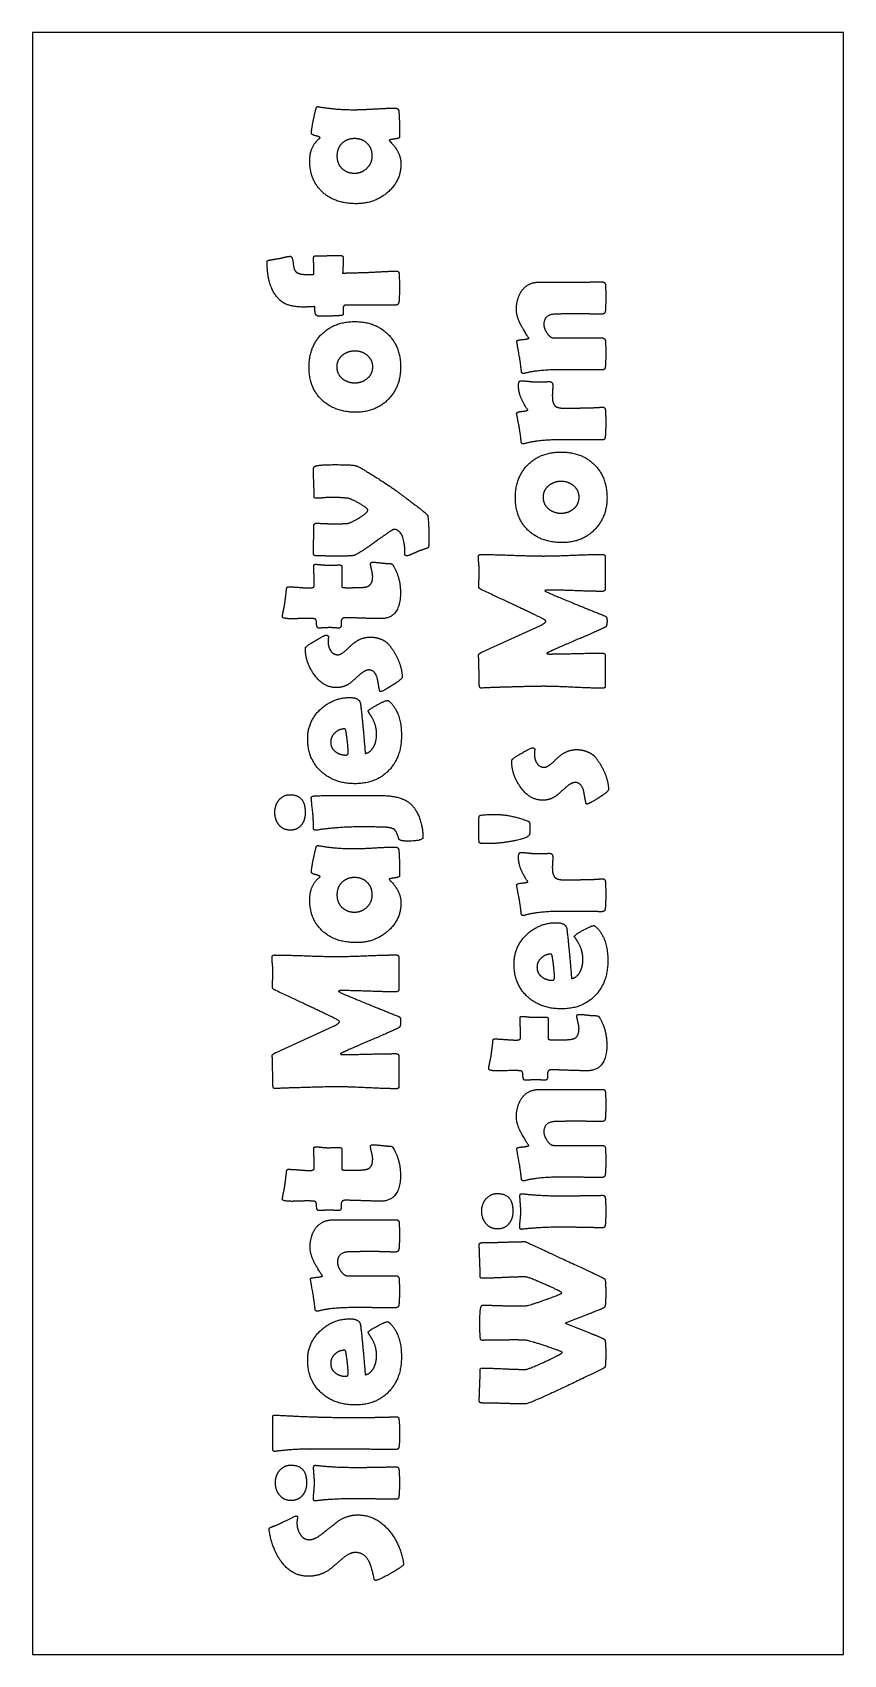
# Model space of a CAD drawing. Header units: millimetres. Extents: x 10 to 778, y 22 to 238.
# Drawn here: x 415 to 434, y 152 to 190 of the extents above; entities that cross this region are included whole.
import ezdxf

# ---------------------------------------------------------------- set-up
doc = ezdxf.new("R2010")
doc.units = ezdxf.units.MM
doc.layers.get('0').update_dxf_attribs({"linetype": 'CONTINUOUS'})

msp = doc.modelspace()

# ---------------------------------------------------------------- linework, layer by layer
for p, q in [((426.867, 184.151), (427.538, 184.151)), ((423.497, 183.611), (422.339, 183.611)), ((427.208, 182.843), (428.343, 182.843)), ((428.417, 177.712), (428.417, 176.967)), ((422.244, 177.182), (422.244, 177.024)), ((425.541, 175.487), (426.888, 176.101)), ((428.417, 175.401), (428.417, 174.699)), ((425.545, 174.642), (425.509, 174.64)), ((422.408, 172.126), (423.14, 172.126)), ((425.782, 171.001), (425.524, 171.001)), ((423.583, 168.329), (423.583, 167.585)), ((420.707, 166.105), (422.055, 166.719)), ((427.077, 166.59), (427.077, 166.433)), ((423.583, 166.019), (423.583, 165.316)), ((420.712, 165.26), (420.676, 165.258)), ((426.867, 165.237), (427.538, 165.237)), ((427.208, 163.929), (428.343, 163.929)), ((422.244, 163.536), (422.244, 163.378)), ((422.034, 162.182), (422.705, 162.182)), ((422.375, 160.874), (423.51, 160.874)), ((426.411, 160.166), (426.518, 160.166)), ((428.063, 159.989), (427.479, 159.76)), ((427.479, 159.76), (428.07, 159.527)), ((420.63, 156.813), (420.63, 157.563)), ((420.674, 157.611), (420.712, 157.609))]:
    msp.add_line(p, q)
msp.add_lwpolyline([(434, 152), (434, 190), (415, 190), (415, 152)], close=True)
for points in [[(421.578, 187.933), (421.62, 188.141), (421.649, 188.232)], [(421.649, 188.232), (421.662, 188.263), (421.683, 188.263)], [(421.683, 188.263), (421.691, 188.263), (421.727, 188.257)], [(421.727, 188.257), (422.108, 188.19), (422.532, 188.19)], [(422.532, 188.19), (422.694, 188.19), (423.014, 188.208)], [(423.014, 188.208), (423.333, 188.227), (423.493, 188.227)], [(423.493, 188.227), (423.577, 188.227), (423.583, 188.154)], [(423.583, 188.154), (423.602, 187.893), (423.602, 187.557)], [(421.534, 187.637), (421.534, 187.714), (421.578, 187.933)], [(421.496, 187), (421.496, 187.33), (421.727, 187.521)], [(421.636, 187.579), (421.534, 187.603), (421.534, 187.637)], [(421.738, 187.536), (421.738, 187.555), (421.636, 187.579)], [(421.727, 187.521), (421.738, 187.529), (421.738, 187.536)], [(422.249, 187.4), (422.133, 187.288), (422.133, 187.107)], [(422.545, 187.513), (422.366, 187.513), (422.249, 187.4)], [(422.842, 187.399), (422.726, 187.513), (422.545, 187.513)], [(422.959, 187.107), (422.959, 187.286), (422.842, 187.399)], [(423.481, 187.503), (423.361, 187.489), (423.358, 187.471)], [(423.358, 187.471), (423.367, 187.454), (423.394, 187.426)], [(423.394, 187.426), (423.632, 187.191), (423.632, 186.922)], [(423.602, 187.557), (423.602, 187.517), (423.481, 187.503)], [(421.803, 186.251), (421.496, 186.525), (421.496, 187)], [(422.133, 187.107), (422.133, 186.926), (422.248, 186.815)], [(422.837, 186.821), (422.959, 186.939), (422.959, 187.107)], [(422.248, 186.815), (422.364, 186.703), (422.545, 186.703)], [(422.545, 186.703), (422.715, 186.703), (422.837, 186.821)], [(423.632, 186.922), (423.632, 186.512), (423.308, 186.243)], [(422.585, 185.988), (422.099, 185.988), (421.803, 186.251)], [(423.308, 186.243), (423.005, 185.988), (422.585, 185.988)], [(420.522, 184.662), (420.617, 184.679), (420.802, 184.71)], [(420.802, 184.71), (420.819, 184.712), (420.92, 184.738)], [(420.92, 184.738), (420.998, 184.756), (421.04, 184.756)], [(421.04, 184.756), (421.09, 184.756), (421.105, 184.607)], [(421.586, 184.706), (421.586, 184.769), (421.632, 184.769)], [(421.59, 184.519), (421.586, 184.643), (421.586, 184.706)], [(421.632, 184.769), (421.731, 184.769), (421.93, 184.771)], [(421.93, 184.771), (422.129, 184.773), (422.227, 184.773)], [(422.227, 184.773), (422.278, 184.773), (422.278, 184.719)], [(422.278, 184.719), (422.278, 184.492), (422.265, 184.361)], [(420.497, 184.611), (420.497, 184.653), (420.522, 184.662)], [(420.823, 183.707), (420.497, 183.987), (420.497, 184.611)], [(421.105, 184.607), (421.124, 184.435), (421.168, 184.395)], [(421.168, 184.395), (421.244, 184.326), (421.464, 184.326)], [(421.464, 184.326), (421.534, 184.326), (421.595, 184.336)], [(421.595, 184.336), (421.595, 184.395), (421.59, 184.519)], [(422.265, 184.361), (422.423, 184.368), (422.705, 184.374)], [(422.705, 184.374), (422.824, 184.376), (423.121, 184.393)], [(423.121, 184.393), (423.388, 184.408), (423.537, 184.408)], [(423.537, 184.408), (423.581, 184.408), (423.588, 184.349)], [(423.588, 184.349), (423.596, 184.277), (423.596, 183.991)], [(423.596, 183.991), (423.596, 183.754), (423.583, 183.682)], [(426.337, 183.506), (426.337, 183.773), (426.464, 183.951)], [(426.464, 183.951), (426.609, 184.151), (426.867, 184.151)], [(427.538, 184.151), (427.674, 184.151), (427.947, 184.153)], [(427.947, 184.153), (428.219, 184.155), (428.356, 184.155)], [(428.356, 184.155), (428.412, 184.155), (428.421, 184.096)], [(428.421, 184.096), (428.429, 184.037), (428.429, 183.789)], [(421.349, 183.567), (420.987, 183.567), (420.823, 183.707)], [(421.611, 183.577), (421.443, 183.567), (421.349, 183.567)], [(421.622, 183.432), (421.616, 183.504), (421.611, 183.577)], [(422.339, 183.611), (422.278, 183.611), (422.278, 183.527)], [(423.583, 183.682), (423.571, 183.611), (423.497, 183.611)], [(428.429, 183.789), (428.429, 183.525), (428.417, 183.461)], [(421.717, 183.352), (421.639, 183.352), (421.622, 183.432)], [(422.248, 183.371), (422.066, 183.352), (421.717, 183.352)], [(421.776, 182.932), (422.074, 183.226), (422.549, 183.226)], [(422.282, 183.432), (422.282, 183.373), (422.248, 183.371)], [(422.278, 183.527), (422.278, 183.512), (422.28, 183.479)], [(422.28, 183.479), (422.282, 183.447), (422.282, 183.432)], [(422.549, 183.226), (423.028, 183.226), (423.327, 182.933)], [(426.484, 183.069), (426.337, 183.319), (426.337, 183.506)], [(427.267, 183.403), (426.979, 183.403), (426.979, 183.152)], [(427.499, 183.407), (427.344, 183.403), (427.267, 183.403)], [(427.731, 183.411), (427.653, 183.411), (427.499, 183.407)], [(428.032, 183.405), (427.832, 183.411), (427.731, 183.411)], [(428.33, 183.398), (428.232, 183.398), (428.032, 183.405)], [(428.417, 183.461), (428.404, 183.398), (428.33, 183.398)], [(421.479, 182.162), (421.479, 182.637), (421.776, 182.932)], [(423.327, 182.933), (423.625, 182.639), (423.625, 182.162)], [(426.346, 182.772), (426.346, 182.795), (426.488, 182.808)], [(426.63, 182.843), (426.63, 182.82), (426.484, 183.069)], [(426.488, 182.808), (426.63, 182.82), (426.63, 182.843)], [(426.979, 183.152), (426.979, 183.07), (427.05, 182.961)], [(427.05, 182.961), (427.13, 182.843), (427.208, 182.843)], [(428.343, 182.843), (428.412, 182.843), (428.421, 182.778)], [(422.256, 182.433), (422.129, 182.33), (422.129, 182.166)], [(422.549, 182.536), (422.383, 182.536), (422.256, 182.433)], [(422.841, 182.438), (422.719, 182.536), (422.549, 182.536)], [(422.972, 182.166), (422.972, 182.33), (422.841, 182.438)], [(426.411, 182.396), (426.346, 182.73), (426.346, 182.772)], [(428.429, 182.478), (428.429, 182.232), (428.417, 182.158)], [(428.421, 182.778), (428.429, 182.705), (428.429, 182.478)], [(421.783, 181.389), (421.479, 181.674), (421.479, 182.162)], [(422.129, 182.166), (422.129, 182), (422.259, 181.893)], [(422.841, 181.893), (422.972, 182), (422.972, 182.166)], [(423.625, 182.162), (423.625, 181.7), (423.331, 181.401)], [(426.457, 182.042), (426.443, 182.175), (426.411, 182.396)], [(426.504, 182.011), (426.47, 182.011), (426.457, 182.042)], [(427.357, 182.097), (426.834, 182.097), (426.535, 182.015)], [(427.853, 182.095), (427.523, 182.097), (427.357, 182.097)], [(428.347, 182.093), (428.183, 182.093), (427.853, 182.095)], [(428.417, 182.158), (428.406, 182.093), (428.347, 182.093)], [(422.259, 181.893), (422.381, 181.792), (422.549, 181.792)], [(422.549, 181.792), (422.719, 181.792), (422.841, 181.893)], [(426.386, 181.723), (426.386, 181.841), (426.436, 181.841)], [(426.496, 181.334), (426.386, 181.536), (426.386, 181.723)], [(426.436, 181.841), (426.497, 181.841), (426.609, 181.828)], [(426.535, 182.015), (426.516, 182.011), (426.504, 182.011)], [(426.609, 181.828), (426.728, 181.815), (426.781, 181.813)], [(426.781, 181.813), (426.842, 181.813), (426.943, 181.815)], [(426.943, 181.815), (427.067, 181.82), (427.107, 181.82)], [(427.107, 181.82), (427.189, 181.82), (427.189, 181.729)], [(427.189, 181.729), (427.189, 181.689), (427.184, 181.612)], [(422.574, 181.103), (422.087, 181.103), (421.783, 181.389)], [(423.331, 181.401), (423.037, 181.103), (422.574, 181.103)], [(426.607, 181.162), (426.607, 181.132), (426.496, 181.334)], [(427.184, 181.612), (427.178, 181.536), (427.178, 181.498)], [(427.178, 181.498), (427.178, 181.323), (427.233, 181.26)], [(427.233, 181.26), (427.288, 181.197), (427.454, 181.197)], [(426.342, 181.075), (426.342, 181.113), (426.474, 181.124)], [(426.407, 180.733), (426.342, 181.065), (426.342, 181.075)], [(426.474, 181.124), (426.607, 181.134), (426.607, 181.162)], [(427.454, 181.197), (427.544, 181.197), (427.728, 181.2)], [(427.728, 181.2), (427.912, 181.204), (428.002, 181.204)], [(428.002, 181.204), (428.063, 181.204), (428.184, 181.212)], [(428.184, 181.212), (428.305, 181.22), (428.364, 181.22)], [(428.364, 181.22), (428.415, 181.22), (428.421, 181.151)], [(428.421, 181.151), (428.429, 181.05), (428.429, 180.842)], [(426.453, 180.394), (426.44, 180.51), (426.407, 180.733)], [(428.417, 180.522), (428.408, 180.453), (428.347, 180.453)], [(428.429, 180.842), (428.429, 180.642), (428.417, 180.522)], [(426.495, 180.363), (426.464, 180.363), (426.453, 180.394)], [(426.527, 180.367), (426.508, 180.363), (426.495, 180.363)], [(427.34, 180.457), (426.846, 180.457), (426.527, 180.367)], [(426.61, 179.877), (426.907, 180.171), (427.382, 180.171)], [(427.844, 180.455), (427.508, 180.457), (427.34, 180.457)], [(427.382, 180.171), (427.862, 180.171), (428.16, 179.878)], [(428.347, 180.453), (428.179, 180.453), (427.844, 180.455)], [(421.582, 179.772), (421.582, 179.827), (421.637, 179.845)], [(421.59, 179.451), (421.582, 179.665), (421.582, 179.772)], [(421.637, 179.845), (421.733, 179.875), (422.084, 179.875)], [(422.084, 179.875), (422.492, 179.875), (422.581, 179.85)], [(422.581, 179.85), (422.686, 179.818), (423.342, 179.389)], [(426.312, 179.108), (426.312, 179.583), (426.61, 179.877)], [(428.16, 179.878), (428.459, 179.585), (428.459, 179.108)], [(421.599, 179.131), (421.599, 179.238), (421.59, 179.451)], [(423.342, 179.389), (423.445, 179.322), (423.819, 179.042)], [(427.089, 179.379), (426.962, 179.276), (426.962, 179.112)], [(427.382, 179.482), (427.216, 179.482), (427.089, 179.379)], [(427.674, 179.383), (427.553, 179.482), (427.382, 179.482)], [(427.805, 179.112), (427.805, 179.276), (427.674, 179.383)], [(421.639, 179.087), (421.599, 179.087), (421.599, 179.131)], [(421.813, 179.097), (421.698, 179.087), (421.639, 179.087)], [(421.986, 179.108), (421.929, 179.108), (421.813, 179.097)], [(422.387, 179.087), (422.202, 179.108), (421.986, 179.108)], [(422.65, 178.971), (422.454, 179.078), (422.387, 179.087)], [(423.819, 179.042), (424.231, 178.733), (424.254, 178.691)], [(426.616, 178.334), (426.312, 178.62), (426.312, 179.108)], [(426.962, 179.112), (426.962, 178.946), (427.092, 178.838)], [(427.674, 178.838), (427.805, 178.946), (427.805, 179.112)], [(428.459, 179.108), (428.459, 178.645), (428.164, 178.347)], [(422.375, 178.498), (422.448, 178.504), (422.648, 178.624)], [(422.648, 178.624), (422.856, 178.75), (422.856, 178.807)], [(422.856, 178.807), (422.856, 178.855), (422.65, 178.971)], [(424.254, 178.691), (424.286, 178.641), (424.286, 178.046)], [(427.092, 178.838), (427.214, 178.738), (427.382, 178.738)], [(427.382, 178.738), (427.553, 178.738), (427.674, 178.838)], [(421.588, 178.133), (421.595, 178.351), (421.595, 178.458)], [(421.595, 178.458), (421.595, 178.502), (421.66, 178.502)], [(421.66, 178.502), (421.719, 178.502), (421.837, 178.496)], [(421.837, 178.496), (421.956, 178.489), (422.015, 178.489)], [(422.015, 178.489), (422.28, 178.489), (422.375, 178.498)], [(423.459, 178.359), (423.436, 178.359), (423.041, 178.073)], [(423.726, 177.775), (423.726, 178.359), (423.459, 178.359)], [(427.408, 178.048), (426.92, 178.048), (426.616, 178.334)], [(428.164, 178.347), (427.87, 178.048), (427.408, 178.048)], [(421.582, 177.808), (421.582, 177.916), (421.588, 178.133)], [(423.041, 178.073), (422.635, 177.777), (422.528, 177.747)], [(424.061, 177.855), (423.987, 177.821), (423.911, 177.787)], [(424.265, 177.924), (424.178, 177.897), (424.061, 177.855)], [(424.286, 178.046), (424.286, 177.956), (424.265, 177.924)], [(421.637, 177.739), (421.582, 177.739), (421.582, 177.808)], [(421.59, 177.495), (421.59, 177.541), (421.622, 177.541)], [(421.597, 177.27), (421.59, 177.419), (421.59, 177.495)], [(421.622, 177.541), (421.67, 177.541), (421.767, 177.531)], [(421.865, 177.735), (421.712, 177.739), (421.637, 177.739)], [(421.767, 177.531), (421.864, 177.52), (421.912, 177.52)], [(422.093, 177.731), (422.017, 177.731), (421.865, 177.735)], [(421.912, 177.52), (421.963, 177.52), (422.059, 177.522)], [(422.059, 177.522), (422.156, 177.525), (422.206, 177.525)], [(422.528, 177.747), (422.467, 177.731), (422.093, 177.731)], [(422.206, 177.525), (422.251, 177.525), (422.251, 177.464)], [(422.251, 177.464), (422.251, 177.422), (422.247, 177.323)], [(422.921, 177.546), (422.921, 177.59), (422.967, 177.59)], [(422.945, 177.408), (422.921, 177.506), (422.921, 177.546)], [(422.967, 177.59), (423.03, 177.59), (423.159, 177.574)], [(423.159, 177.574), (423.287, 177.558), (423.347, 177.558)], [(423.347, 177.558), (423.407, 177.558), (423.424, 177.546)], [(423.424, 177.546), (423.44, 177.533), (423.472, 177.476)], [(423.472, 177.476), (423.621, 177.205), (423.621, 176.875)], [(423.766, 177.739), (423.726, 177.739), (423.726, 177.775)], [(423.911, 177.787), (423.802, 177.739), (423.766, 177.739)], [(425.446, 177.707), (425.446, 177.771), (425.497, 177.771)], [(425.457, 177.547), (425.446, 177.655), (425.446, 177.707)], [(425.467, 177.386), (425.467, 177.438), (425.457, 177.547)], [(425.497, 177.771), (425.745, 177.771), (426.238, 177.753)], [(426.238, 177.753), (426.731, 177.735), (426.979, 177.735)], [(426.979, 177.735), (427.208, 177.735), (427.666, 177.754)], [(427.666, 177.754), (428.124, 177.773), (428.351, 177.773)], [(428.351, 177.773), (428.417, 177.773), (428.417, 177.712)], [(421.603, 177.047), (421.603, 177.121), (421.597, 177.27)], [(422.247, 177.323), (422.244, 177.224), (422.244, 177.182)], [(422.879, 177.035), (422.97, 177.091), (422.97, 177.258)], [(422.97, 177.258), (422.97, 177.31), (422.945, 177.408)], [(425.454, 177.016), (425.454, 177.077), (425.461, 177.2)], [(425.461, 177.2), (425.467, 177.323), (425.467, 177.386)], [(420.913, 176.637), (420.928, 176.745), (420.953, 176.961)], [(420.953, 176.961), (420.958, 177.014), (420.989, 177.014)], [(420.989, 177.014), (421.073, 177.014), (421.244, 177)], [(421.244, 177), (421.414, 176.986), (421.5, 176.986)], [(421.5, 176.986), (421.603, 176.986), (421.603, 177.047)], [(422.244, 177.024), (422.244, 176.993), (422.337, 176.993)], [(422.337, 176.993), (422.387, 176.993), (422.486, 176.993)], [(422.486, 176.993), (422.587, 176.995), (422.635, 176.995)], [(422.635, 176.995), (422.812, 176.995), (422.879, 177.035)], [(423.621, 176.875), (423.621, 176.267), (423.157, 176.267)], [(425.536, 176.938), (425.454, 176.974), (425.454, 177.016)], [(426.867, 176.309), (426.426, 176.522), (425.536, 176.938)], [(427.004, 176.919), (427.016, 176.896), (427.653, 176.637)], [(427.069, 176.938), (427.008, 176.938), (427.004, 176.919)], [(427.706, 176.922), (427.281, 176.938), (427.069, 176.938)], [(428.343, 176.906), (428.131, 176.906), (427.706, 176.922)], [(428.417, 176.967), (428.417, 176.906), (428.343, 176.906)], [(420.857, 176.309), (420.857, 176.366), (420.882, 176.471)], [(420.882, 176.471), (420.909, 176.591), (420.913, 176.637)], [(427.653, 176.637), (428.028, 176.486), (428.4, 176.335)], [(428.4, 176.335), (428.448, 176.314), (428.457, 176.282)], [(421.101, 176.263), (420.857, 176.263), (420.857, 176.309)], [(421.359, 176.272), (421.088, 176.263), (421.101, 176.263)], [(421.611, 176.263), (421.532, 176.276), (421.359, 176.272)], [(421.653, 176.181), (421.651, 176.257), (421.611, 176.263)], [(421.7, 176.047), (421.658, 176.047), (421.653, 176.181)], [(421.834, 176.052), (421.744, 176.047), (421.7, 176.047)], [(421.969, 176.057), (421.925, 176.057), (421.834, 176.052)], [(422.072, 176.052), (422.002, 176.057), (421.969, 176.057)], [(422.175, 176.047), (422.141, 176.047), (422.072, 176.052)], [(422.232, 176.126), (422.232, 176.047), (422.175, 176.047)], [(422.322, 176.288), (422.23, 176.288), (422.23, 176.181)], [(422.23, 176.181), (422.23, 176.173), (422.23, 176.154)], [(422.23, 176.154), (422.232, 176.135), (422.232, 176.126)], [(422.739, 176.278), (422.461, 176.288), (422.322, 176.288)], [(423.157, 176.267), (423.018, 176.267), (422.739, 176.278)], [(427.025, 176.211), (427.025, 176.234), (426.867, 176.309)], [(426.888, 176.101), (427.025, 176.166), (427.025, 176.211)], [(428.417, 176.068), (428.185, 175.954), (427.744, 175.769)], [(428.459, 176.198), (428.459, 176.089), (428.417, 176.068)], [(428.457, 176.282), (428.459, 176.272), (428.459, 176.198)], [(421.393, 175.582), (421.393, 175.616), (421.619, 175.748)], [(421.588, 174.97), (421.393, 175.256), (421.393, 175.582)], [(421.619, 175.748), (421.845, 175.881), (421.883, 175.881)], [(421.883, 175.881), (421.904, 175.881), (421.939, 175.849)], [(421.939, 175.849), (421.925, 175.79), (421.925, 175.731)], [(421.925, 175.731), (421.925, 175.607), (421.979, 175.523)], [(422.345, 175.529), (422.515, 175.691), (422.574, 175.729)], [(422.574, 175.729), (422.734, 175.836), (422.917, 175.836)], [(422.917, 175.836), (423.024, 175.836), (423.144, 175.794)], [(423.144, 175.794), (423.276, 175.746), (423.337, 175.672)], [(423.337, 175.672), (423.472, 175.517), (423.564, 175.309)], [(427.744, 175.769), (427.277, 175.571), (427.069, 175.473)], [(421.979, 175.523), (422.042, 175.422), (422.158, 175.422)], [(422.158, 175.422), (422.232, 175.422), (422.345, 175.529)], [(423.564, 175.309), (423.661, 175.084), (423.661, 174.895)], [(425.452, 175.422), (425.452, 175.445), (425.541, 175.487)], [(425.46, 175.075), (425.452, 175.307), (425.452, 175.422)], [(427.069, 175.473), (427.059, 175.468), (427.046, 175.454)], [(427.046, 175.454), (427.065, 175.439), (427.107, 175.439)], [(427.107, 175.439), (427.313, 175.439), (427.725, 175.45)], [(427.725, 175.45), (428.137, 175.46), (428.343, 175.46)], [(428.343, 175.46), (428.417, 175.46), (428.417, 175.401)], [(422.124, 174.651), (421.809, 174.651), (421.588, 174.97)], [(422.669, 174.958), (422.457, 174.766), (422.444, 174.758)], [(422.883, 175.065), (422.791, 175.065), (422.669, 174.958)], [(423.077, 174.88), (423.018, 175.065), (422.883, 175.065)], [(423.131, 174.583), (423.104, 174.731), (423.077, 174.88)], [(423.661, 174.895), (423.661, 174.852), (423.433, 174.706)], [(425.467, 174.728), (425.467, 174.844), (425.46, 175.075)], [(422.444, 174.758), (422.293, 174.651), (422.124, 174.651)], [(423.155, 174.56), (423.136, 174.56), (423.131, 174.583)], [(423.433, 174.706), (423.205, 174.56), (423.155, 174.56)], [(425.509, 174.64), (425.467, 174.638), (425.467, 174.728)], [(426.064, 174.661), (425.89, 174.659), (425.545, 174.642)], [(426.979, 174.682), (426.735, 174.682), (426.064, 174.661)], [(427.667, 174.66), (427.208, 174.682), (426.979, 174.682)], [(428.356, 174.638), (428.126, 174.638), (427.667, 174.66)], [(428.403, 174.648), (428.389, 174.638), (428.356, 174.638)], [(428.417, 174.699), (428.417, 174.657), (428.403, 174.648)], [(421.447, 173.452), (421.447, 173.856), (421.742, 174.138)], [(421.742, 174.138), (422.036, 174.419), (422.442, 174.419)], [(422.442, 174.419), (422.654, 174.419), (422.684, 174.283)], [(422.684, 174.283), (422.688, 174.26), (422.73, 173.848)], [(422.86, 174.1), (422.881, 174.144), (423.075, 174.248)], [(422.961, 173.94), (422.911, 174.02), (422.86, 174.1)], [(423.075, 174.248), (423.268, 174.352), (423.321, 174.352)], [(423.321, 174.352), (423.335, 174.352), (423.369, 174.321)], [(423.369, 174.321), (423.644, 174.064), (423.644, 173.524)], [(422.314, 173.684), (422.183, 173.684), (422.084, 173.591)], [(422.347, 173.614), (422.337, 173.684), (422.314, 173.684)], [(422.73, 173.848), (422.757, 173.6), (422.795, 173.108)], [(423.062, 173.564), (423.062, 173.751), (422.961, 173.94)], [(421.767, 172.683), (421.447, 172.973), (421.447, 173.452)], [(422.084, 173.591), (421.986, 173.499), (421.986, 173.37)], [(421.986, 173.37), (421.986, 173.238), (422.097, 173.152)], [(422.396, 173.131), (422.396, 173.286), (422.347, 173.614)], [(422.795, 173.108), (422.932, 173.137), (423.003, 173.286)], [(423.003, 173.286), (423.062, 173.408), (423.062, 173.564)], [(423.644, 173.524), (423.644, 173.023), (423.352, 172.717)], [(422.097, 173.152), (422.2, 173.072), (422.339, 173.072)], [(422.339, 173.072), (422.396, 173.072), (422.396, 173.131)], [(426.226, 172.946), (426.226, 172.979), (426.452, 173.112)], [(426.422, 172.334), (426.226, 172.62), (426.226, 172.946)], [(426.452, 173.112), (426.678, 173.244), (426.716, 173.244)], [(426.716, 173.244), (426.737, 173.244), (426.773, 173.213)], [(426.773, 173.213), (426.758, 173.154), (426.758, 173.095)], [(426.758, 173.095), (426.758, 172.971), (426.813, 172.887)], [(427.178, 172.893), (427.349, 173.055), (427.408, 173.093)], [(427.408, 173.093), (427.567, 173.2), (427.75, 173.2)], [(427.75, 173.2), (427.857, 173.2), (427.977, 173.158)], [(427.977, 173.158), (428.11, 173.11), (428.171, 173.036)], [(428.171, 173.036), (428.305, 172.881), (428.398, 172.672)], [(422.56, 172.401), (422.076, 172.401), (421.767, 172.683)], [(423.352, 172.717), (423.056, 172.401), (422.56, 172.401)], [(426.813, 172.887), (426.876, 172.786), (426.991, 172.786)], [(426.991, 172.786), (427.065, 172.786), (427.178, 172.893)], [(428.398, 172.672), (428.494, 172.447), (428.494, 172.258)], [(420.771, 172.012), (420.871, 172.143), (421.035, 172.143)], [(421.035, 172.143), (421.389, 172.143), (421.389, 171.726)], [(426.958, 172.014), (426.642, 172.014), (426.422, 172.334)], [(427.502, 172.321), (427.29, 172.13), (427.277, 172.122)], [(427.717, 172.429), (427.624, 172.429), (427.502, 172.321)], [(427.91, 172.244), (427.851, 172.429), (427.717, 172.429)], [(427.965, 171.947), (427.937, 172.094), (427.91, 172.244)], [(428.494, 172.258), (428.494, 172.216), (428.266, 172.07)], [(420.678, 171.726), (420.678, 171.892), (420.771, 172.012)], [(421.532, 172.063), (421.532, 172.107), (421.586, 172.113)], [(421.569, 171.695), (421.532, 172.031), (421.532, 172.063)], [(421.586, 172.113), (421.687, 172.126), (422.408, 172.126)], [(423.14, 172.126), (423.575, 172.126), (423.794, 171.977)], [(423.794, 171.977), (424.035, 171.81), (424.122, 171.403)], [(427.277, 172.122), (427.126, 172.014), (426.958, 172.014)], [(427.988, 171.924), (427.969, 171.924), (427.965, 171.947)], [(428.266, 172.07), (428.038, 171.924), (427.988, 171.924)], [(420.771, 171.44), (420.678, 171.56), (420.678, 171.726)], [(421.035, 171.312), (420.874, 171.312), (420.771, 171.44)], [(421.302, 171.436), (421.208, 171.312), (421.035, 171.312)], [(421.389, 171.726), (421.389, 171.548), (421.302, 171.436)], [(421.582, 171.369), (421.582, 171.579), (421.569, 171.695)], [(422.671, 171.388), (422.116, 171.388), (421.664, 171.312)], [(423.251, 171.382), (423.138, 171.388), (422.671, 171.388)], [(423.485, 171.321), (423.426, 171.373), (423.251, 171.382)], [(424.122, 171.403), (424.147, 171.281), (424.147, 171.14)], [(425.454, 171.327), (425.454, 171.613), (425.467, 171.642)], [(425.467, 171.642), (425.484, 171.68), (425.845, 171.68)], [(425.845, 171.68), (426.194, 171.68), (426.604, 171.527)], [(426.604, 171.527), (426.642, 171.512), (426.646, 171.478)], [(426.646, 171.478), (426.655, 171.428), (426.655, 171.342)], [(421.635, 171.31), (421.582, 171.31), (421.582, 171.369)], [(421.664, 171.312), (421.645, 171.31), (421.635, 171.31)], [(423.583, 171.11), (423.533, 171.276), (423.485, 171.321)], [(423.783, 171.056), (423.6, 171.056), (423.583, 171.11)], [(424.147, 171.14), (424.147, 171.056), (423.783, 171.056)], [(425.467, 171.026), (425.454, 171.062), (425.454, 171.327)], [(425.524, 171.001), (425.475, 171.001), (425.467, 171.026)], [(426.255, 171.058), (425.955, 171.001), (425.782, 171.001)], [(426.646, 171.22), (426.634, 171.129), (426.255, 171.058)], [(426.655, 171.342), (426.655, 171.281), (426.646, 171.22)], [(421.534, 170.326), (421.534, 170.404), (421.578, 170.623)], [(421.578, 170.623), (421.62, 170.831), (421.649, 170.921)], [(421.649, 170.921), (421.662, 170.953), (421.683, 170.953)], [(421.683, 170.953), (421.691, 170.953), (421.727, 170.946)], [(421.727, 170.946), (422.108, 170.879), (422.532, 170.879)], [(422.532, 170.879), (422.694, 170.879), (423.014, 170.898)], [(423.014, 170.898), (423.333, 170.917), (423.493, 170.917)], [(423.493, 170.917), (423.577, 170.917), (423.583, 170.843)], [(423.583, 170.843), (423.602, 170.583), (423.602, 170.246)], [(426.386, 170.673), (426.386, 170.791), (426.436, 170.791)], [(426.496, 170.284), (426.386, 170.486), (426.386, 170.673)], [(426.436, 170.791), (426.497, 170.791), (426.609, 170.778)], [(426.609, 170.778), (426.728, 170.766), (426.781, 170.763)], [(426.781, 170.763), (426.842, 170.763), (426.943, 170.766)], [(426.943, 170.766), (427.067, 170.77), (427.107, 170.77)], [(427.107, 170.77), (427.189, 170.77), (427.189, 170.679)], [(427.189, 170.679), (427.189, 170.639), (427.184, 170.563)], [(421.636, 170.268), (421.534, 170.293), (421.534, 170.326)], [(421.738, 170.225), (421.738, 170.244), (421.636, 170.268)], [(423.602, 170.246), (423.602, 170.206), (423.481, 170.193)], [(426.607, 170.112), (426.607, 170.082), (426.496, 170.284)], [(427.184, 170.563), (427.178, 170.486), (427.178, 170.448)], [(427.178, 170.448), (427.178, 170.274), (427.233, 170.211)], [(421.496, 169.689), (421.496, 170.019), (421.727, 170.211)], [(421.727, 170.211), (421.738, 170.219), (421.738, 170.225)], [(422.249, 170.09), (422.133, 169.977), (422.133, 169.796)], [(422.545, 170.202), (422.366, 170.202), (422.249, 170.09)], [(422.842, 170.089), (422.726, 170.202), (422.545, 170.202)], [(422.959, 169.796), (422.959, 169.975), (422.842, 170.089)], [(423.481, 170.193), (423.361, 170.179), (423.358, 170.16)], [(423.358, 170.16), (423.367, 170.143), (423.394, 170.116)], [(423.394, 170.116), (423.632, 169.881), (423.632, 169.611)], [(426.342, 170.026), (426.342, 170.063), (426.474, 170.074)], [(426.407, 169.683), (426.342, 170.015), (426.342, 170.026)], [(426.474, 170.074), (426.607, 170.084), (426.607, 170.112)], [(427.233, 170.211), (427.288, 170.148), (427.454, 170.148)], [(427.454, 170.148), (427.544, 170.148), (427.728, 170.151)], [(427.728, 170.151), (427.912, 170.154), (428.002, 170.154)], [(428.002, 170.154), (428.063, 170.154), (428.184, 170.162)], [(428.184, 170.162), (428.305, 170.171), (428.364, 170.171)], [(428.364, 170.171), (428.415, 170.171), (428.421, 170.101)], [(428.421, 170.101), (428.429, 170), (428.429, 169.792)], [(421.803, 168.941), (421.496, 169.214), (421.496, 169.689)], [(422.133, 169.796), (422.133, 169.616), (422.248, 169.504)], [(422.248, 169.504), (422.364, 169.393), (422.545, 169.393)], [(422.545, 169.393), (422.715, 169.393), (422.837, 169.511)], [(422.837, 169.511), (422.959, 169.628), (422.959, 169.796)], [(423.632, 169.611), (423.632, 169.201), (423.308, 168.932)], [(426.453, 169.344), (426.44, 169.46), (426.407, 169.683)], [(428.429, 169.792), (428.429, 169.593), (428.417, 169.473)], [(426.495, 169.313), (426.464, 169.313), (426.453, 169.344)], [(426.527, 169.317), (426.508, 169.313), (426.495, 169.313)], [(427.34, 169.408), (426.846, 169.408), (426.527, 169.317)], [(426.575, 168.863), (426.869, 169.145), (427.275, 169.145)], [(427.275, 169.145), (427.487, 169.145), (427.517, 169.008)], [(427.844, 169.405), (427.508, 169.408), (427.34, 169.408)], [(428.347, 169.403), (428.179, 169.403), (427.844, 169.405)], [(428.417, 169.473), (428.408, 169.403), (428.347, 169.403)], [(422.585, 168.678), (422.099, 168.678), (421.803, 168.941)], [(423.308, 168.932), (423.005, 168.678), (422.585, 168.678)], [(426.281, 168.178), (426.281, 168.581), (426.575, 168.863)], [(427.517, 169.008), (427.521, 168.985), (427.563, 168.573)], [(427.693, 168.825), (427.714, 168.869), (427.908, 168.973)], [(427.794, 168.665), (427.744, 168.745), (427.693, 168.825)], [(427.908, 168.973), (428.101, 169.077), (428.154, 169.077)], [(428.154, 169.077), (428.169, 169.077), (428.202, 169.046)], [(428.202, 169.046), (428.478, 168.789), (428.478, 168.249)], [(420.613, 168.325), (420.613, 168.388), (420.663, 168.388)], [(420.663, 168.388), (420.911, 168.388), (421.404, 168.37)], [(421.404, 168.37), (421.897, 168.352), (422.145, 168.352)], [(422.145, 168.352), (422.375, 168.352), (422.833, 168.371)], [(422.833, 168.371), (423.291, 168.39), (423.518, 168.39)], [(423.518, 168.39), (423.583, 168.39), (423.583, 168.329)], [(427.147, 168.409), (427.016, 168.409), (426.918, 168.316)], [(427.18, 168.34), (427.17, 168.409), (427.147, 168.409)], [(427.563, 168.573), (427.59, 168.325), (427.628, 167.833)], [(427.895, 168.289), (427.895, 168.476), (427.794, 168.665)], [(420.623, 168.164), (420.613, 168.272), (420.613, 168.325)], [(420.634, 168.003), (420.634, 168.056), (420.623, 168.164)], [(420.628, 167.817), (420.634, 167.94), (420.634, 168.003)], [(426.6, 167.408), (426.281, 167.698), (426.281, 168.178)], [(426.918, 168.316), (426.819, 168.224), (426.819, 168.096)], [(426.819, 168.096), (426.819, 167.963), (426.93, 167.877)], [(427.229, 167.856), (427.229, 168.012), (427.18, 168.34)], [(427.628, 167.833), (427.765, 167.862), (427.836, 168.012)], [(427.836, 168.012), (427.895, 168.134), (427.895, 168.289)], [(428.478, 168.249), (428.478, 167.749), (428.185, 167.442)], [(420.621, 167.633), (420.621, 167.694), (420.628, 167.817)], [(420.703, 167.555), (420.621, 167.591), (420.621, 167.633)], [(423.583, 167.585), (423.583, 167.524), (423.51, 167.524)], [(426.93, 167.877), (427.033, 167.797), (427.172, 167.797)], [(427.172, 167.797), (427.229, 167.797), (427.229, 167.856)], [(422.034, 166.927), (421.593, 167.139), (420.703, 167.555)], [(422.171, 167.536), (422.183, 167.513), (422.82, 167.255)], [(422.236, 167.555), (422.175, 167.555), (422.171, 167.536)], [(422.873, 167.54), (422.448, 167.555), (422.236, 167.555)], [(422.82, 167.255), (423.194, 167.103), (423.567, 166.952)], [(423.51, 167.524), (423.297, 167.524), (422.873, 167.54)], [(427.393, 167.126), (426.909, 167.126), (426.6, 167.408)], [(428.185, 167.442), (427.889, 167.126), (427.393, 167.126)], [(422.192, 166.828), (422.192, 166.851), (422.034, 166.927)], [(422.055, 166.719), (422.192, 166.784), (422.192, 166.828)], [(423.567, 166.952), (423.615, 166.931), (423.623, 166.899)], [(423.623, 166.899), (423.625, 166.889), (423.625, 166.815)], [(426.424, 166.904), (426.424, 166.95), (426.455, 166.95)], [(426.43, 166.679), (426.424, 166.828), (426.424, 166.904)], [(426.455, 166.95), (426.504, 166.95), (426.6, 166.939)], [(426.6, 166.939), (426.697, 166.929), (426.745, 166.929)], [(426.745, 166.929), (426.796, 166.929), (426.892, 166.931)], [(426.892, 166.931), (426.989, 166.933), (427.04, 166.933)], [(427.04, 166.933), (427.084, 166.933), (427.084, 166.872)], [(427.084, 166.872), (427.084, 166.83), (427.081, 166.731)], [(427.754, 166.954), (427.754, 166.998), (427.801, 166.998)], [(427.779, 166.816), (427.754, 166.914), (427.754, 166.954)], [(427.801, 166.998), (427.864, 166.998), (427.992, 166.982)], [(427.992, 166.982), (428.12, 166.967), (428.18, 166.967)], [(428.18, 166.967), (428.24, 166.967), (428.257, 166.954)], [(428.257, 166.954), (428.274, 166.941), (428.305, 166.885)], [(428.305, 166.885), (428.454, 166.614), (428.454, 166.283)], [(423.583, 166.685), (423.352, 166.571), (422.911, 166.386)], [(423.625, 166.815), (423.625, 166.706), (423.583, 166.685)], [(426.333, 166.395), (426.436, 166.395), (426.436, 166.456)], [(426.436, 166.456), (426.436, 166.529), (426.43, 166.679)], [(427.081, 166.731), (427.077, 166.632), (427.077, 166.59)], [(427.468, 166.403), (427.645, 166.403), (427.712, 166.443)], [(427.712, 166.443), (427.803, 166.5), (427.803, 166.666)], [(427.803, 166.666), (427.803, 166.719), (427.779, 166.816)], [(420.619, 166.04), (420.619, 166.063), (420.707, 166.105)], [(422.236, 166.09), (422.225, 166.086), (422.213, 166.071)], [(422.213, 166.071), (422.232, 166.056), (422.274, 166.056)], [(422.911, 166.386), (422.444, 166.189), (422.236, 166.09)], [(422.274, 166.056), (422.48, 166.056), (422.892, 166.067)], [(422.892, 166.067), (423.304, 166.077), (423.51, 166.077)], [(423.51, 166.077), (423.583, 166.077), (423.583, 166.019)], [(425.747, 166.046), (425.761, 166.153), (425.787, 166.37)], [(425.787, 166.37), (425.791, 166.422), (425.822, 166.422)], [(425.822, 166.422), (425.906, 166.422), (426.077, 166.409)], [(426.077, 166.409), (426.247, 166.395), (426.333, 166.395)], [(427.077, 166.433), (427.077, 166.401), (427.17, 166.401)], [(427.17, 166.401), (427.22, 166.401), (427.319, 166.401)], [(427.319, 166.401), (427.42, 166.403), (427.468, 166.403)], [(428.454, 166.283), (428.454, 165.676), (427.99, 165.676)], [(420.626, 165.693), (420.619, 165.924), (420.619, 166.04)], [(420.634, 165.346), (420.634, 165.461), (420.626, 165.693)], [(425.69, 165.718), (425.69, 165.775), (425.715, 165.88)], [(425.934, 165.672), (425.69, 165.672), (425.69, 165.718)], [(425.715, 165.88), (425.742, 166), (425.747, 166.046)], [(426.192, 165.68), (425.921, 165.672), (425.934, 165.672)], [(426.445, 165.672), (426.365, 165.684), (426.192, 165.68)], [(427.155, 165.697), (427.063, 165.697), (427.063, 165.59)], [(427.573, 165.686), (427.294, 165.697), (427.155, 165.697)], [(427.99, 165.676), (427.851, 165.676), (427.573, 165.686)], [(420.676, 165.258), (420.634, 165.255), (420.634, 165.346)], [(423.583, 165.316), (423.583, 165.274), (423.57, 165.265)], [(426.487, 165.59), (426.485, 165.665), (426.445, 165.672)], [(426.533, 165.455), (426.491, 165.455), (426.487, 165.59)], [(426.667, 165.46), (426.577, 165.455), (426.533, 165.455)], [(426.802, 165.466), (426.758, 165.466), (426.667, 165.46)], [(426.905, 165.46), (426.836, 165.466), (426.802, 165.466)], [(427.008, 165.455), (426.974, 165.455), (426.905, 165.46)], [(427.065, 165.535), (427.065, 165.455), (427.008, 165.455)], [(427.063, 165.59), (427.063, 165.581), (427.063, 165.562)], [(427.063, 165.562), (427.065, 165.543), (427.065, 165.535)], [(421.231, 165.279), (421.056, 165.276), (420.712, 165.26)], [(422.145, 165.3), (421.902, 165.3), (421.231, 165.279)], [(422.834, 165.278), (422.375, 165.3), (422.145, 165.3)], [(423.522, 165.255), (423.293, 165.255), (422.834, 165.278)], [(423.57, 165.265), (423.556, 165.255), (423.522, 165.255)], [(426.337, 164.591), (426.337, 164.858), (426.464, 165.037)], [(426.464, 165.037), (426.609, 165.237), (426.867, 165.237)], [(427.538, 165.237), (427.674, 165.237), (427.947, 165.239)], [(427.947, 165.239), (428.219, 165.241), (428.356, 165.241)], [(428.356, 165.241), (428.412, 165.241), (428.421, 165.182)], [(428.421, 165.182), (428.429, 165.123), (428.429, 164.875)], [(426.484, 164.155), (426.337, 164.404), (426.337, 164.591)], [(428.417, 164.547), (428.404, 164.484), (428.33, 164.484)], [(428.429, 164.875), (428.429, 164.61), (428.417, 164.547)], [(427.267, 164.488), (426.979, 164.488), (426.979, 164.238)], [(426.979, 164.238), (426.979, 164.156), (427.05, 164.047)], [(427.499, 164.492), (427.344, 164.488), (427.267, 164.488)], [(427.731, 164.496), (427.653, 164.496), (427.499, 164.492)], [(428.032, 164.49), (427.832, 164.496), (427.731, 164.496)], [(428.33, 164.484), (428.232, 164.484), (428.032, 164.49)], [(421.59, 163.849), (421.59, 163.895), (421.622, 163.895)], [(421.597, 163.624), (421.59, 163.773), (421.59, 163.849)], [(421.622, 163.895), (421.67, 163.895), (421.767, 163.885)], [(421.767, 163.885), (421.864, 163.874), (421.912, 163.874)], [(421.912, 163.874), (421.963, 163.874), (422.059, 163.876)], [(422.059, 163.876), (422.156, 163.878), (422.206, 163.878)], [(422.206, 163.878), (422.251, 163.878), (422.251, 163.817)], [(422.251, 163.817), (422.251, 163.775), (422.247, 163.677)], [(422.921, 163.899), (422.921, 163.944), (422.967, 163.944)], [(422.945, 163.762), (422.921, 163.859), (422.921, 163.899)], [(422.967, 163.944), (423.03, 163.944), (423.159, 163.928)], [(423.159, 163.928), (423.287, 163.912), (423.347, 163.912)], [(423.347, 163.912), (423.407, 163.912), (423.424, 163.899)], [(423.424, 163.899), (423.44, 163.887), (423.472, 163.83)], [(423.472, 163.83), (423.621, 163.559), (423.621, 163.229)], [(426.346, 163.857), (426.346, 163.881), (426.488, 163.893)], [(426.411, 163.481), (426.346, 163.815), (426.346, 163.857)], [(426.63, 163.929), (426.63, 163.906), (426.484, 164.155)], [(426.488, 163.893), (426.63, 163.906), (426.63, 163.929)], [(427.05, 164.047), (427.13, 163.929), (427.208, 163.929)], [(428.343, 163.929), (428.412, 163.929), (428.421, 163.864)], [(428.421, 163.864), (428.429, 163.79), (428.429, 163.563)], [(421.5, 163.34), (421.603, 163.34), (421.603, 163.401)], [(421.603, 163.401), (421.603, 163.475), (421.597, 163.624)], [(422.247, 163.677), (422.244, 163.578), (422.244, 163.536)], [(422.879, 163.389), (422.97, 163.445), (422.97, 163.611)], [(422.97, 163.611), (422.97, 163.664), (422.945, 163.762)], [(426.457, 163.128), (426.443, 163.26), (426.411, 163.481)], [(428.429, 163.563), (428.429, 163.317), (428.417, 163.244)], [(420.913, 162.991), (420.928, 163.098), (420.953, 163.315)], [(420.953, 163.315), (420.958, 163.368), (420.989, 163.368)], [(420.989, 163.368), (421.073, 163.368), (421.244, 163.354)], [(421.244, 163.354), (421.414, 163.34), (421.5, 163.34)], [(422.244, 163.378), (422.244, 163.347), (422.337, 163.347)], [(422.337, 163.347), (422.387, 163.347), (422.486, 163.347)], [(422.486, 163.347), (422.587, 163.349), (422.635, 163.349)], [(422.635, 163.349), (422.812, 163.349), (422.879, 163.389)], [(423.621, 163.229), (423.621, 162.621), (423.157, 162.621)], [(426.504, 163.096), (426.47, 163.096), (426.457, 163.128)], [(426.535, 163.101), (426.516, 163.096), (426.504, 163.096)], [(427.357, 163.183), (426.834, 163.183), (426.535, 163.101)], [(427.853, 163.18), (427.523, 163.183), (427.357, 163.183)], [(428.347, 163.178), (428.183, 163.178), (427.853, 163.18)], [(428.417, 163.244), (428.406, 163.178), (428.347, 163.178)], [(420.857, 162.663), (420.857, 162.72), (420.882, 162.825)], [(421.101, 162.617), (420.857, 162.617), (420.857, 162.663)], [(420.882, 162.825), (420.909, 162.945), (420.913, 162.991)], [(422.322, 162.642), (422.23, 162.642), (422.23, 162.535)], [(422.739, 162.632), (422.461, 162.642), (422.322, 162.642)], [(425.524, 162.388), (425.524, 162.552), (425.623, 162.672)], [(425.623, 162.672), (425.728, 162.8), (425.89, 162.8)], [(425.89, 162.8), (426.255, 162.8), (426.255, 162.388)], [(426.419, 162.745), (426.419, 162.796), (426.461, 162.796)], [(426.43, 162.562), (426.419, 162.684), (426.419, 162.745)], [(426.461, 162.796), (426.47, 162.796), (426.501, 162.792)], [(426.501, 162.792), (426.911, 162.745), (427.452, 162.745)], [(427.452, 162.745), (427.605, 162.745), (427.909, 162.752)], [(427.909, 162.752), (428.213, 162.758), (428.364, 162.758)], [(428.364, 162.758), (428.408, 162.758), (428.417, 162.705)], [(428.417, 162.705), (428.429, 162.634), (428.429, 162.384)], [(421.359, 162.625), (421.088, 162.617), (421.101, 162.617)], [(421.611, 162.617), (421.532, 162.63), (421.359, 162.625)], [(421.653, 162.535), (421.651, 162.611), (421.611, 162.617)], [(421.7, 162.4), (421.658, 162.4), (421.653, 162.535)], [(421.834, 162.406), (421.744, 162.4), (421.7, 162.4)], [(421.969, 162.411), (421.925, 162.411), (421.834, 162.406)], [(422.072, 162.406), (422.002, 162.411), (421.969, 162.411)], [(422.175, 162.4), (422.141, 162.4), (422.072, 162.406)], [(422.232, 162.48), (422.232, 162.4), (422.175, 162.4)], [(422.23, 162.535), (422.23, 162.527), (422.23, 162.508)], [(422.23, 162.508), (422.232, 162.489), (422.232, 162.48)], [(423.157, 162.621), (423.018, 162.621), (422.739, 162.632)], [(425.621, 162.1), (425.524, 162.22), (425.524, 162.388)], [(426.255, 162.388), (426.255, 162.211), (426.163, 162.096)], [(426.428, 162.198), (426.44, 162.319), (426.44, 162.379)], [(426.44, 162.379), (426.44, 162.44), (426.43, 162.562)], [(428.429, 162.384), (428.429, 162.131), (428.417, 162.06)], [(421.504, 161.536), (421.504, 161.803), (421.63, 161.982)], [(421.63, 161.982), (421.775, 162.182), (422.034, 162.182)], [(422.705, 162.182), (422.841, 162.182), (423.114, 162.184)], [(423.114, 162.184), (423.386, 162.186), (423.522, 162.186)], [(423.522, 162.186), (423.579, 162.186), (423.588, 162.127)], [(423.588, 162.127), (423.596, 162.068), (423.596, 161.82)], [(425.89, 161.97), (425.726, 161.97), (425.621, 162.1)], [(426.163, 162.096), (426.062, 161.97), (425.89, 161.97)], [(426.415, 162.018), (426.415, 162.077), (426.428, 162.198)], [(426.457, 161.961), (426.415, 161.961), (426.415, 162.018)], [(426.501, 161.965), (426.468, 161.961), (426.457, 161.961)], [(427.452, 162.012), (426.855, 162.012), (426.501, 161.965)], [(427.89, 162.005), (427.599, 162.012), (427.452, 162.012)], [(428.326, 161.999), (428.181, 161.999), (427.89, 162.005)], [(428.389, 162.003), (428.381, 161.999), (428.326, 161.999)], [(428.417, 162.06), (428.408, 162.014), (428.389, 162.003)], [(421.65, 161.1), (421.504, 161.349), (421.504, 161.536)], [(423.596, 161.82), (423.596, 161.555), (423.583, 161.492)], [(425.467, 161.61), (425.467, 161.65), (425.551, 161.65)], [(425.478, 161.237), (425.467, 161.486), (425.467, 161.61)], [(425.551, 161.65), (425.717, 161.65), (426.048, 161.662)], [(426.048, 161.662), (426.379, 161.673), (426.543, 161.673)], [(426.543, 161.673), (426.55, 161.673), (427.391, 161.282)], [(422.433, 161.433), (422.145, 161.433), (422.145, 161.183)], [(422.145, 161.183), (422.145, 161.101), (422.217, 160.992)], [(422.666, 161.438), (422.511, 161.433), (422.433, 161.433)], [(422.898, 161.442), (422.82, 161.442), (422.666, 161.438)], [(423.199, 161.436), (422.999, 161.442), (422.898, 161.442)], [(423.497, 161.429), (423.398, 161.429), (423.199, 161.436)], [(423.583, 161.492), (423.571, 161.429), (423.497, 161.429)], [(425.488, 160.864), (425.488, 160.988), (425.478, 161.237)], [(427.391, 161.282), (428.248, 160.885), (428.356, 160.828)], [(421.513, 160.803), (421.513, 160.826), (421.655, 160.838)], [(421.578, 160.426), (421.513, 160.761), (421.513, 160.803)], [(421.796, 160.874), (421.796, 160.851), (421.65, 161.1)], [(421.655, 160.838), (421.796, 160.851), (421.796, 160.874)], [(422.217, 160.992), (422.297, 160.874), (422.375, 160.874)], [(423.51, 160.874), (423.579, 160.874), (423.588, 160.809)], [(423.588, 160.809), (423.596, 160.735), (423.596, 160.508)], [(425.526, 160.815), (425.488, 160.815), (425.488, 160.864)], [(426.034, 160.831), (425.694, 160.815), (425.526, 160.815)], [(426.543, 160.847), (426.373, 160.847), (426.034, 160.831)], [(426.939, 160.702), (426.607, 160.847), (426.543, 160.847)], [(428.356, 160.828), (428.393, 160.809), (428.398, 160.805)], [(428.398, 160.805), (428.408, 160.796), (428.417, 160.765)], [(428.417, 160.765), (428.429, 160.712), (428.429, 160.466)], [(421.624, 160.073), (421.609, 160.206), (421.578, 160.426)], [(423.596, 160.508), (423.596, 160.262), (423.583, 160.189)], [(426.518, 160.166), (426.625, 160.166), (427.201, 160.382)], [(427.347, 160.513), (427.244, 160.571), (426.939, 160.702)], [(427.201, 160.382), (427.401, 160.456), (427.401, 160.471)], [(427.401, 160.471), (427.401, 160.481), (427.347, 160.513)], [(428.429, 160.466), (428.429, 160.237), (428.417, 160.187)], [(421.67, 160.042), (421.637, 160.042), (421.624, 160.073)], [(421.702, 160.046), (421.683, 160.042), (421.67, 160.042)], [(422.524, 160.128), (422, 160.128), (421.702, 160.046)], [(423.02, 160.126), (422.69, 160.128), (422.524, 160.128)], [(423.514, 160.124), (423.35, 160.124), (423.02, 160.126)], [(423.583, 160.189), (423.573, 160.124), (423.514, 160.124)], [(425.48, 159.783), (425.48, 160.185), (425.536, 160.185)], [(425.536, 160.185), (425.677, 160.185), (425.974, 160.174)], [(425.974, 160.174), (426.262, 160.164), (426.411, 160.166)], [(428.36, 160.109), (428.337, 160.096), (428.063, 159.989)], [(428.4, 160.136), (428.393, 160.128), (428.36, 160.109)], [(428.417, 160.187), (428.406, 160.145), (428.4, 160.136)], [(421.742, 159.583), (422.036, 159.865), (422.442, 159.865)], [(422.442, 159.865), (422.654, 159.865), (422.684, 159.728)], [(422.684, 159.728), (422.688, 159.705), (422.73, 159.293)], [(422.86, 159.546), (422.881, 159.59), (423.075, 159.694)], [(423.075, 159.694), (423.268, 159.798), (423.321, 159.798)], [(423.321, 159.798), (423.335, 159.798), (423.369, 159.766)], [(423.369, 159.766), (423.644, 159.51), (423.644, 158.97)], [(425.492, 159.413), (425.48, 159.52), (425.48, 159.783)], [(421.447, 158.898), (421.447, 159.302), (421.742, 159.583)], [(422.73, 159.293), (422.757, 159.045), (422.795, 158.553)], [(422.961, 159.386), (422.911, 159.466), (422.86, 159.546)], [(423.062, 159.009), (423.062, 159.197), (422.961, 159.386)], [(425.506, 159.367), (425.499, 159.373), (425.492, 159.413)], [(425.553, 159.361), (425.513, 159.361), (425.506, 159.367)], [(426.047, 159.367), (425.616, 159.361), (425.553, 159.361)], [(426.539, 159.365), (426.346, 159.373), (426.047, 159.367)], [(427.208, 159.163), (426.642, 159.361), (426.539, 159.365)], [(428.07, 159.527), (428.171, 159.491), (428.36, 159.409)], [(428.36, 159.409), (428.396, 159.388), (428.403, 159.379)], [(428.403, 159.379), (428.41, 159.371), (428.417, 159.331)], [(428.417, 159.331), (428.429, 159.26), (428.429, 159.056)], [(421.767, 158.129), (421.447, 158.419), (421.447, 158.898)], [(422.084, 159.037), (421.986, 158.944), (421.986, 158.816)], [(422.314, 159.129), (422.183, 159.129), (422.084, 159.037)], [(422.347, 159.06), (422.337, 159.129), (422.314, 159.129)], [(422.396, 158.576), (422.396, 158.732), (422.347, 159.06)], [(423.003, 158.732), (423.062, 158.854), (423.062, 159.009)], [(423.644, 158.97), (423.644, 158.469), (423.352, 158.162)], [(426.945, 158.833), (427.248, 158.972), (427.355, 159.035)], [(427.41, 159.077), (427.41, 159.094), (427.208, 159.163)], [(427.355, 159.035), (427.41, 159.066), (427.41, 159.077)], [(428.429, 159.056), (428.429, 158.803), (428.417, 158.753)], [(421.986, 158.816), (421.986, 158.684), (422.097, 158.597)], [(422.097, 158.597), (422.2, 158.518), (422.339, 158.518)], [(422.339, 158.518), (422.396, 158.518), (422.396, 158.576)], [(422.795, 158.553), (422.932, 158.583), (423.003, 158.732)], [(425.478, 158.298), (425.488, 158.541), (425.488, 158.663)], [(425.488, 158.663), (425.488, 158.711), (425.528, 158.711)], [(425.528, 158.711), (425.696, 158.711), (426.036, 158.695)], [(426.036, 158.695), (426.375, 158.679), (426.543, 158.679)], [(426.543, 158.679), (426.607, 158.679), (426.945, 158.833)], [(428.356, 158.694), (426.663, 157.87), (426.543, 157.87)], [(428.417, 158.753), (428.408, 158.717), (428.356, 158.694)], [(422.56, 157.847), (422.076, 157.847), (421.767, 158.129)], [(423.352, 158.162), (423.056, 157.847), (422.56, 157.847)], [(425.467, 157.935), (425.467, 158.055), (425.478, 158.298)], [(425.536, 157.893), (425.467, 157.893), (425.467, 157.935)], [(426.04, 157.882), (425.705, 157.893), (425.536, 157.893)], [(426.543, 157.87), (426.375, 157.87), (426.04, 157.882)], [(420.63, 157.563), (420.63, 157.616), (420.674, 157.611)], [(420.712, 157.609), (421.62, 157.555), (422.318, 157.555)], [(422.318, 157.555), (422.892, 157.555), (423.199, 157.559)], [(423.199, 157.559), (423.247, 157.559), (423.365, 157.565)], [(423.365, 157.565), (423.472, 157.571), (423.531, 157.571)], [(423.531, 157.571), (423.575, 157.571), (423.583, 157.519)], [(423.583, 157.519), (423.6, 157.424), (423.6, 157.178)], [(423.6, 157.178), (423.6, 156.926), (423.583, 156.857)], [(420.676, 156.758), (420.63, 156.758), (420.63, 156.813)], [(420.712, 156.762), (420.689, 156.758), (420.676, 156.758)], [(421.513, 156.815), (421.048, 156.808), (420.712, 156.762)], [(422.318, 156.813), (421.435, 156.813), (421.513, 156.815)], [(422.876, 156.808), (422.503, 156.813), (422.318, 156.813)], [(423.436, 156.804), (423.249, 156.804), (422.876, 156.808)], [(423.527, 156.804), (423.52, 156.804), (423.436, 156.804)], [(423.583, 156.857), (423.573, 156.81), (423.527, 156.804)], [(420.691, 156.026), (420.691, 156.19), (420.789, 156.31)], [(420.789, 156.31), (420.895, 156.438), (421.056, 156.438)], [(421.056, 156.438), (421.422, 156.438), (421.422, 156.026)], [(421.586, 156.384), (421.586, 156.434), (421.628, 156.434)], [(421.597, 156.201), (421.586, 156.323), (421.586, 156.384)], [(421.607, 156.018), (421.607, 156.079), (421.597, 156.201)], [(421.628, 156.434), (421.637, 156.434), (421.668, 156.43)], [(421.668, 156.43), (422.078, 156.384), (422.618, 156.384)], [(422.618, 156.384), (422.772, 156.384), (423.076, 156.39)], [(423.076, 156.39), (423.379, 156.396), (423.531, 156.396)], [(423.531, 156.396), (423.575, 156.396), (423.583, 156.344)], [(423.583, 156.344), (423.596, 156.272), (423.596, 156.022)], [(420.787, 155.738), (420.691, 155.858), (420.691, 156.026)], [(421.422, 156.026), (421.422, 155.85), (421.33, 155.734)], [(421.582, 155.656), (421.582, 155.715), (421.595, 155.836)], [(421.595, 155.836), (421.607, 155.957), (421.607, 156.018)], [(423.596, 156.022), (423.596, 155.77), (423.583, 155.698)], [(421.056, 155.608), (420.892, 155.608), (420.787, 155.738)], [(421.33, 155.734), (421.229, 155.608), (421.056, 155.608)], [(421.624, 155.6), (421.582, 155.6), (421.582, 155.656)], [(421.668, 155.604), (421.635, 155.6), (421.624, 155.6)], [(422.618, 155.65), (422.021, 155.65), (421.668, 155.604)], [(423.057, 155.644), (422.766, 155.65), (422.618, 155.65)], [(423.493, 155.637), (423.348, 155.637), (423.057, 155.644)], [(423.556, 155.642), (423.548, 155.637), (423.493, 155.637)], [(423.583, 155.698), (423.575, 155.652), (423.556, 155.642)], [(420.596, 154.988), (420.749, 155.042), (421.151, 155.242)], [(421.151, 155.242), (421.164, 155.248), (421.172, 155.248)], [(421.172, 155.248), (421.208, 155.248), (421.208, 155.211)], [(421.201, 155.154), (421.195, 155.114), (421.195, 155.093)], [(421.195, 155.093), (421.195, 154.941), (421.265, 154.828)], [(421.208, 155.211), (421.208, 155.194), (421.201, 155.154)], [(421.803, 154.843), (422.139, 155.11), (422.156, 155.122)], [(422.156, 155.122), (422.387, 155.272), (422.616, 155.272)], [(422.616, 155.272), (423.043, 155.272), (423.348, 154.912)], [(420.546, 154.937), (420.546, 154.969), (420.596, 154.988)], [(420.548, 154.902), (420.546, 154.925), (420.546, 154.937)], [(420.821, 154.189), (420.611, 154.479), (420.548, 154.902)], [(421.265, 154.828), (421.344, 154.691), (421.487, 154.691)], [(421.487, 154.691), (421.616, 154.691), (421.803, 154.843)], [(423.348, 154.912), (423.617, 154.597), (423.691, 154.145)], [(422.566, 154.391), (422.429, 154.391), (422.261, 154.248)], [(422.89, 154.172), (422.78, 154.391), (422.566, 154.391)], [(421.46, 153.834), (421.075, 153.834), (420.821, 154.189)], [(421.944, 153.979), (421.725, 153.834), (421.46, 153.834)], [(422.261, 154.248), (421.975, 154), (421.944, 153.979)], [(423.007, 153.768), (422.938, 154.073), (422.89, 154.172)], [(423.397, 153.903), (423.102, 153.737), (423.037, 153.737)], [(423.693, 154.117), (423.693, 154.069), (423.397, 153.903)], [(423.691, 154.145), (423.693, 154.128), (423.693, 154.117)], [(423.037, 153.737), (423.014, 153.737), (423.007, 153.768)]]:
    msp.add_open_spline(points, degree=2)

doc.saveas('drawing.dxf')
